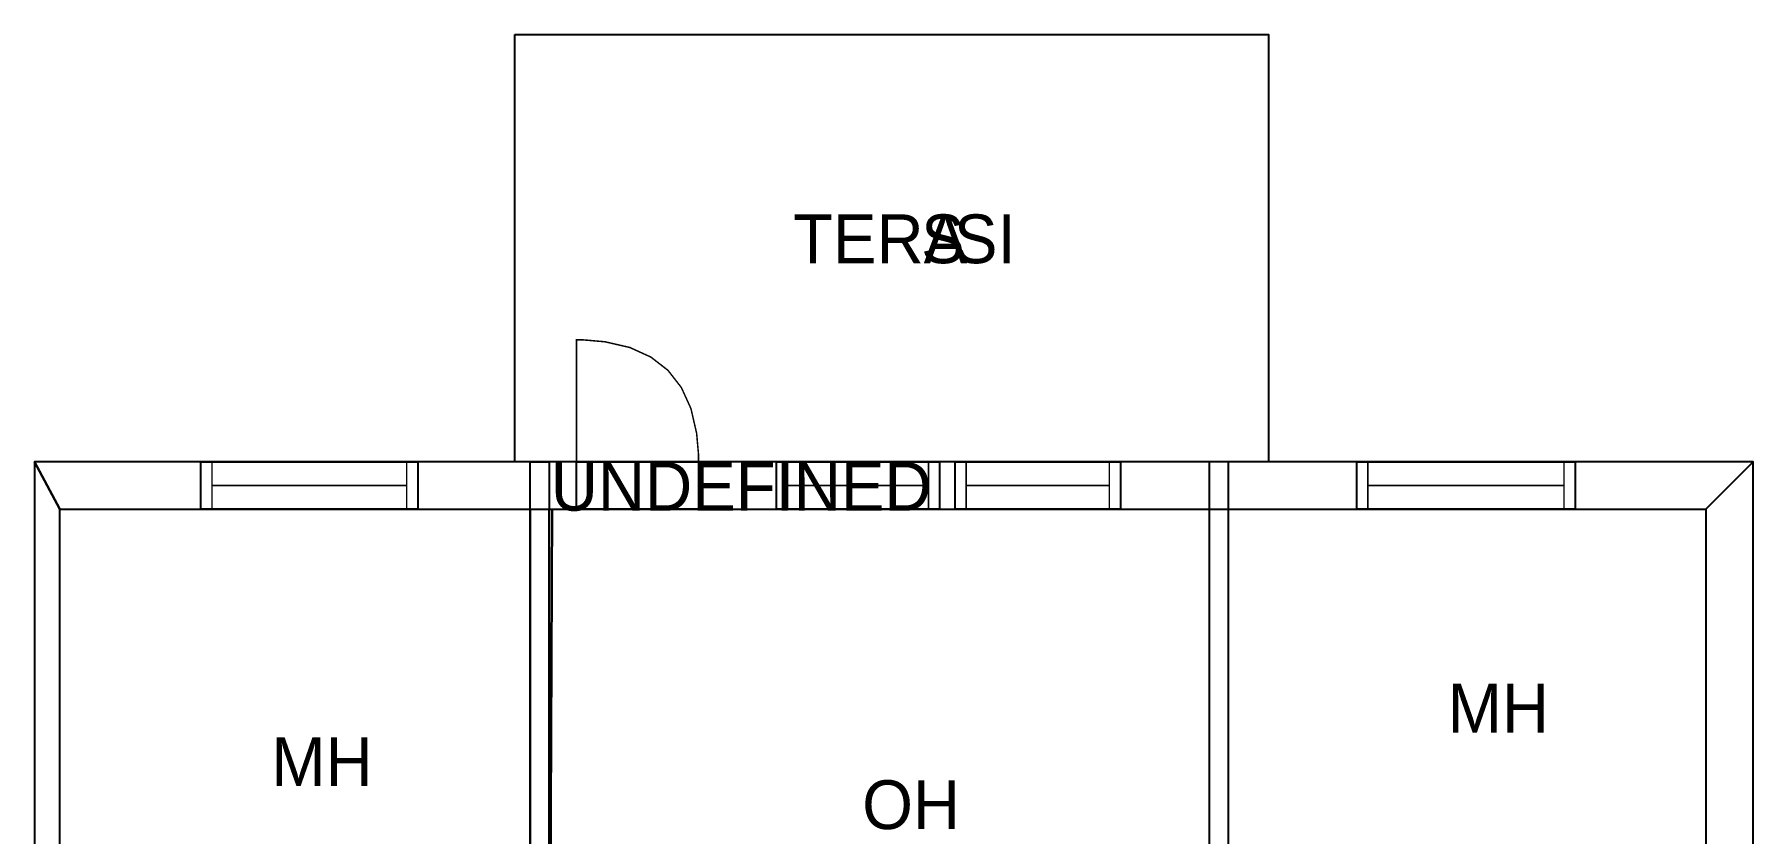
# Model space of a CAD drawing. Extents: x 2.3 to 15.3, y 0 to 14.5.
# Drawn here: x 2.32 to 14.43, y 8.88 to 14.51 of the extents above; entities that cross this region are included whole.
import ezdxf

# ---------------------------------------------------------------- set-up
doc = ezdxf.new("R2010")
doc.units = 0
doc.layers.get('0').update_dxf_attribs({"linetype": 'CONTINUOUS'})

msp = doc.modelspace()

# ---------------------------------------------------------------- linework, layer by layer
at = {"color": 0}
for points, const_width in [([(5.70503, 14.5082), (11.0119, 14.5082), (11.0119, 11.4981), (5.70503, 11.4981), (5.70503, 14.5082)], 0.00208), ([(6.99854, 11.4981), (6.99854, 11.5484), (6.98508, 11.6995), (6.94482, 11.874), (6.87765, 12.0217), (6.78369, 12.1425), (6.66287, 12.2364), (6.51525, 12.3036), (6.34071, 12.3439), (6.18967, 12.3573), (6.13938, 12.3573), (6.13938, 11.4981), (6.99854, 11.4981)], 0.01042), ([(2.50092, 1.87592), (2.50092, 11.1648), (2.32383, 11.4981), (2.32383, 1.54258), (2.50092, 1.87592)], 0.00208), ([(3.49468, 11.4981), (5.02149, 11.4981), (5.02149, 11.1648), (3.49468, 11.1648), (3.49468, 11.4981)], 0.01042), ([(3.49468, 11.4981), (5.02149, 11.4981), (5.02149, 11.1648), (3.49468, 11.1648), (3.49468, 11.4981)], 0.01042), ([(6.13938, 11.4981), (6.99854, 11.4981), (6.99854, 11.1648), (6.13938, 11.1648), (6.13938, 11.4981)], 0.01042), ([(6.13938, 11.4981), (6.99854, 11.4981), (6.99854, 11.1648), (6.13938, 11.1648), (6.13938, 11.4981)], 0.01042), ([(7.5471, 11.4981), (8.69601, 11.4981), (8.69601, 11.1648), (7.5471, 11.1648), (7.5471, 11.4981)], 0.01042), ([(7.5471, 11.4981), (8.69601, 11.4981), (8.69601, 11.1648), (7.5471, 11.1648), (7.5471, 11.4981)], 0.01042), ([(8.80479, 11.4981), (9.96929, 11.4981), (9.96929, 11.1648), (8.80479, 11.1648), (8.80479, 11.4981)], 0.01042), ([(8.80479, 11.4981), (9.96929, 11.4981), (9.96929, 11.1648), (8.80479, 11.1648), (8.80479, 11.4981)], 0.01042), ([(11.6326, 11.4981), (13.1712, 11.4981), (13.1712, 11.1648), (11.6326, 11.1648), (11.6326, 11.4981)], 0.01042), ([(11.6326, 11.4981), (13.1712, 11.4981), (13.1712, 11.1648), (11.6326, 11.1648), (11.6326, 11.4981)], 0.01042), ([(14.0917, 11.1648), (14.0917, 5.68642), (14.425, 5.68642), (14.425, 11.4981), (14.0917, 11.1648)], 0.00208), ([(2.50092, 11.1648), (14.0917, 11.1648), (14.425, 11.4981), (2.32383, 11.4981), (2.50092, 11.1648)], 0.00208), ([(5.81207, 11.4981), (5.94749, 11.4981), (5.94749, 1.54258), (5.81207, 1.54258), (5.81207, 11.4981)], 0.00208), ([(10.5942, 11.4981), (10.5942, 5.68642), (10.7296, 5.82183), (10.7296, 11.4981), (10.5942, 11.4981)], 0.00208)]:
    msp.add_lwpolyline(points, close=True, dxfattribs=dict(at, const_width=const_width))
at = {"color": 7}
for points in [[(5.70503, 14.5082), (11.0119, 14.5082), (11.0119, 11.4981), (5.70503, 11.4981), (5.70503, 14.5082)], [(3.49468, 11.4981), (5.02149, 11.4981), (5.02149, 11.1648), (3.49468, 11.1648), (3.49468, 11.4981)], [(3.49468, 11.4981), (5.02149, 11.4981), (5.02149, 11.1648), (3.49468, 11.1648), (3.49468, 11.4981)], [(6.13938, 11.4981), (6.99854, 11.4981), (6.99854, 11.1648), (6.13938, 11.1648), (6.13938, 11.4981)], [(6.13938, 11.4981), (6.99854, 11.4981), (6.99854, 11.1648), (6.13938, 11.1648), (6.13938, 11.4981)], [(7.5471, 11.4981), (8.69601, 11.4981), (8.69601, 11.1648), (7.5471, 11.1648), (7.5471, 11.4981)], [(7.5471, 11.4981), (8.69601, 11.4981), (8.69601, 11.1648), (7.5471, 11.1648), (7.5471, 11.4981)], [(8.80479, 11.4981), (9.96929, 11.4981), (9.96929, 11.1648), (8.80479, 11.1648), (8.80479, 11.4981)], [(8.80479, 11.4981), (9.96929, 11.4981), (9.96929, 11.1648), (8.80479, 11.1648), (8.80479, 11.4981)], [(11.6326, 11.4981), (13.1712, 11.4981), (13.1712, 11.1648), (11.6326, 11.1648), (11.6326, 11.4981)], [(11.6326, 11.4981), (13.1712, 11.4981), (13.1712, 11.1648), (11.6326, 11.1648), (11.6326, 11.4981)], [(2.50092, 11.1648), (5.81207, 11.1648), (5.81207, 7.2239), (2.50092, 7.2239), (2.50092, 11.1648)], [(5.96832, 11.1648), (5.94749, 6.39236), (5.94749, 11.1648), (5.96832, 11.1648)], [(10.5942, 6.39236), (5.94749, 6.39079), (5.96832, 11.1648), (10.5942, 11.1648), (10.5942, 6.39236)], [(10.7296, 11.1648), (14.0917, 11.1648), (14.0917, 7.93414), (10.7296, 7.93414), (10.7296, 11.1648)]]:
    msp.add_lwpolyline(points, close=True, dxfattribs=at)
at = {"color": 0, "const_width": 0.01042}
for points in [[(3.57286, 11.1647), (3.57286, 11.498)], [(4.94336, 11.1647), (4.94336, 11.498)], [(7.62528, 11.1647), (7.62528, 11.498)], [(8.61794, 11.1647), (8.61794, 11.498)], [(8.88292, 11.1647), (8.88292, 11.498)], [(9.89111, 11.1647), (9.89111, 11.498)], [(11.7108, 11.1647), (11.7108, 11.498)], [(13.093, 11.1647), (13.093, 11.498)], [(3.57286, 11.3314), (4.94336, 11.3314)], [(7.62528, 11.3314), (8.61794, 11.3314)], [(8.88292, 11.3314), (9.89111, 11.3314)], [(11.7108, 11.3314), (13.093, 11.3314)]]:
    msp.add_lwpolyline(points, dxfattribs=at)
at = {"color": 0}
for points in [[(2.50092, 11.1648), (14.0917, 11.1648), (14.425, 11.4981), (2.32383, 11.4981), (2.50092, 11.1648)], [(2.50092, 1.87592), (2.50092, 11.1648), (2.32383, 11.4981), (2.32383, 1.54258), (2.50092, 1.87592)], [(5.81207, 11.4981), (5.94749, 11.4981), (5.94749, 1.54258), (5.81207, 1.54258), (5.81207, 11.4981)], [(10.5942, 11.4981), (10.5942, 5.68642), (10.7296, 5.82183), (10.7296, 11.4981), (10.5942, 11.4981)], [(14.0917, 11.1648), (14.0917, 5.68642), (14.425, 5.68642), (14.425, 11.4981), (14.0917, 11.1648)]]:
    msp.add_lwpolyline(points, close=True, dxfattribs=at)
at = {"color": 7, "const_width": 0.00208}
for points in [[(2.50092, 11.1648), (5.81207, 11.1648), (5.81207, 7.2239), (2.50092, 7.2239), (2.50092, 11.1648)], [(10.5942, 6.39236), (5.94749, 6.39079), (5.96832, 11.1648), (10.5942, 11.1648), (10.5942, 6.39236)], [(5.96832, 11.1648), (5.94749, 6.39236), (5.94749, 11.1648), (5.96832, 11.1648)], [(10.7296, 11.1648), (14.0917, 11.1648), (14.0917, 7.93414), (10.7296, 7.93414), (10.7296, 11.1648)]]:
    msp.add_lwpolyline(points, close=True, dxfattribs=at)

# ---------------------------------------------------------------- texts
at = {"color": 0}
for s, p in [('TERA', (7.66443, 12.8972)), ('S', (8.56582, 12.8972)), ('SI', (8.79701, 12.8972)), ('UNDEFINED', (5.95796, 11.1543)), ('MH', (12.272, 9.5911)), ('MH', (3.98986, 9.21518)), ('OH', (8.15093, 8.91179))]:
    msp.add_text(s, height=0.34375, dxfattribs=at).set_placement(p)

doc.saveas('drawing.dxf')
